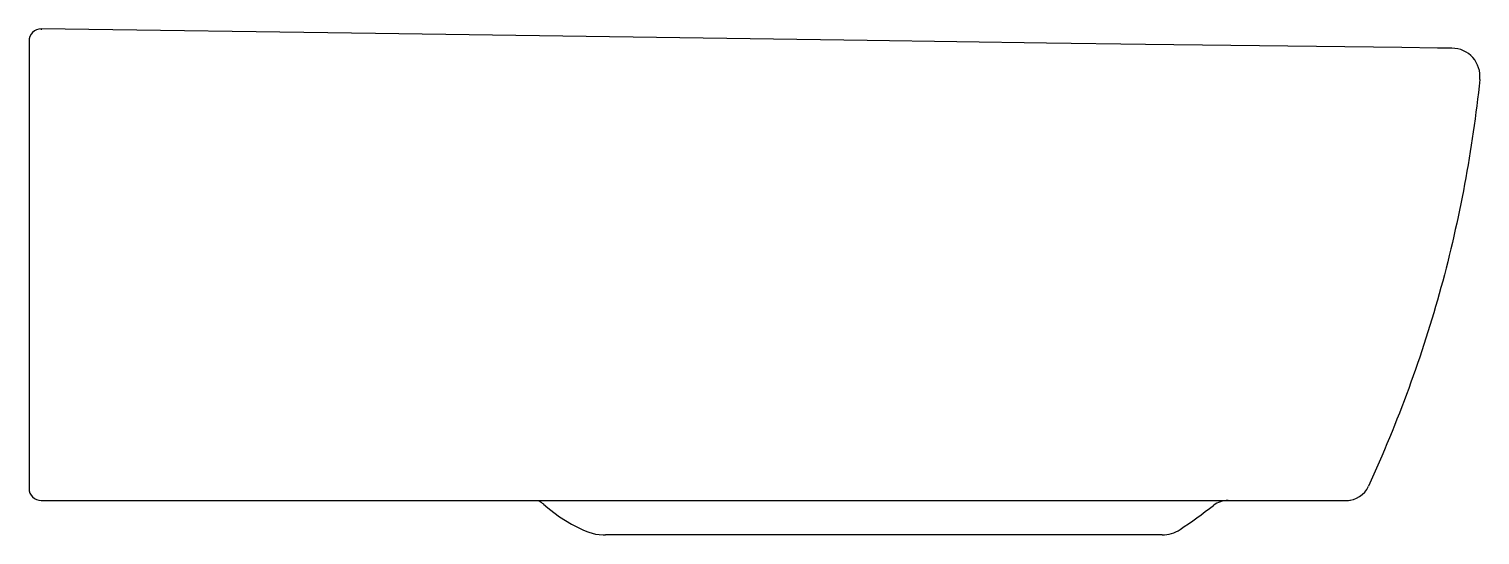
# Model space of a CAD drawing. Header units: millimetres. Extents: x -57 to 418, y -293 to 810.
# Drawn here: x 0 to 359.8, y 684.9 to 810.5 of the extents above; entities outside this region: 2.
import ezdxf

# ---------------------------------------------------------------- set-up
doc = ezdxf.new("R2010")
doc.units = ezdxf.units.MM
doc.header["$LTSCALE"] = 54.820741
for name, color, linetype in [('DETAIL', 2, 'CONTINUOUS'), ('Origin', 6, 'CONTINUOUS'), ('Text', 7, 'CONTINUOUS')]:
    doc.layers.add(name, color=color, linetype=linetype)
doc.styles.add('Fastrack', font='simplex.shx')

# ---------------------------------------------------------------- blocks, each defined once
blk = doc.blocks.new('ZPO')
at = {"layer": 'Origin'}
blk.add_lwpolyline([(-50, 50), (-50, -50), (50, 50), (50, -50)], close=True, dxfattribs=at)

msp = doc.modelspace()

# ---------------------------------------------------------------- linework, layer by layer
at = {"layer": 'DETAIL'}
for p, q in [((85.87, 809.31), (3.04, 810.46)), ((3.04, 810.46), (3.04, 810.25)), ((0, 807.46), (0, 696.5)), ((276.81, 806.65), (252.29, 806.97)), ((340.4, 805.85), (276.81, 806.65)), ((349.25, 805.74), (340.4, 805.85)), ((352.83, 805.7), (349.25, 805.74)), ((3, 693.5), (326.66, 693.5)), ((126.5, 693.38), (126.52, 693.35)), ((126.57, 693.35), (126.77, 693.23)), ((127.6, 692.59), (127.6, 692.58)), ((138.59, 685.7), (138.59, 685.7)), ((280.93, 684.94), (142.91, 684.94))]:
    msp.add_line(p, q, dxfattribs=at)
for points in [[(252.29, 806.97), (207.85, 807.61), (85.87, 809.31)], [(126.23, 693.5), (126.28, 693.48), (126.4, 693.43), (126.57, 693.35)], [(126.77, 693.23), (127.01, 693.07), (127.27, 692.87), (127.54, 692.64), (127.6, 692.59)], [(127.6, 692.58), (128.68, 691.65), (130.1, 690.51), (131.55, 689.46), (133.02, 688.5), (134.5, 687.62), (136, 686.84), (137.5, 686.15), (138.59, 685.7)], [(326.66, 693.5), (327.19, 693.52), (327.69, 693.59)], [(138.59, 685.7), (138.82, 685.61), (139.62, 685.36), (140.47, 685.16), (141.38, 685.02), (142.33, 684.95), (142.9, 684.94)]]:
    msp.add_lwpolyline(points, dxfattribs=at)
for centre, radius, start, end in [((3, 807.46), 3, 89.2029, 179.9995), ((352.77, 798.7), 7, 353.8312, 89.4965), ((3, 696.5), 3, 180, 270), ((326.66, 699.5), 6, 270, 335.5659), ((190.43, 827.28), 169.98, 303.9641, 307.4103), ((297.34, 687.5), 6, 90.0002, 127.416), ((280.93, 692.94), 8, 269.9999, 303.9661)]:
    msp.add_arc(centre, radius, start, end, dxfattribs=at)
msp.add_open_spline([(359.73, 797.95), (358.79, 789.24), (356.3, 771.89), (350.47, 746.24), (342.44, 721.19), (335.74, 704.99), (332.12, 697.02)], degree=3, knots=[0, 0, 0, 0, 0.25, 0.499995, 0.74999, 1, 1, 1, 1], dxfattribs=at)

# ---------------------------------------------------------------- block references
at = {"layer": 'Origin'}
msp.add_blockref('ZPO', (0, 0), dxfattribs=at)

# ---------------------------------------------------------------- texts
at = {"layer": 'Text', "insert": (181.23, -112.97), "char_height": 30, "width": 2237.2895, "attachment_point": 2, "style": 'Fastrack'}
msp.add_mtext('CERAMICA DOLOMITE\\PGEMMA2 RANGE\\P40cm HANDWASH BASIN\\PJ5219A2L', dxfattribs=at)

doc.saveas('drawing.dxf')
